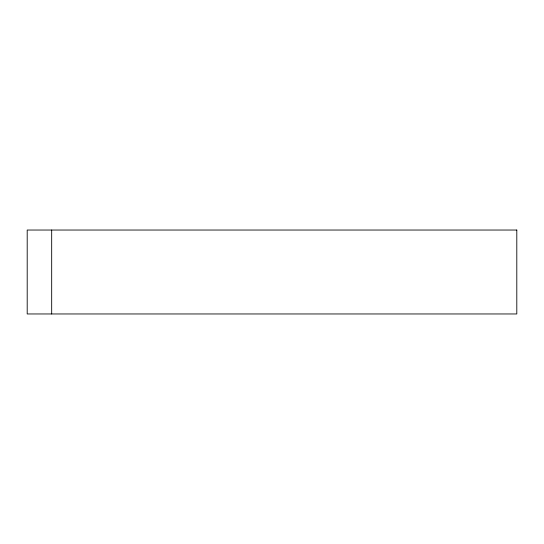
<?xml version="1.0" encoding="UTF-8"?>
<svg xmlns="http://www.w3.org/2000/svg" width="544" height="544" viewBox="0 0 544 544"><rect width="100%" height="100%" fill="white"/><g stroke="black" fill="none" stroke-linecap="round" stroke-linejoin="round"><path stroke-width="0.82" d="M51.68 230.037L51.68 313.963M516.8 230.037L27.2 230.037L27.2 313.963L516.8 313.963L516.8 230.037"/></g></svg>
